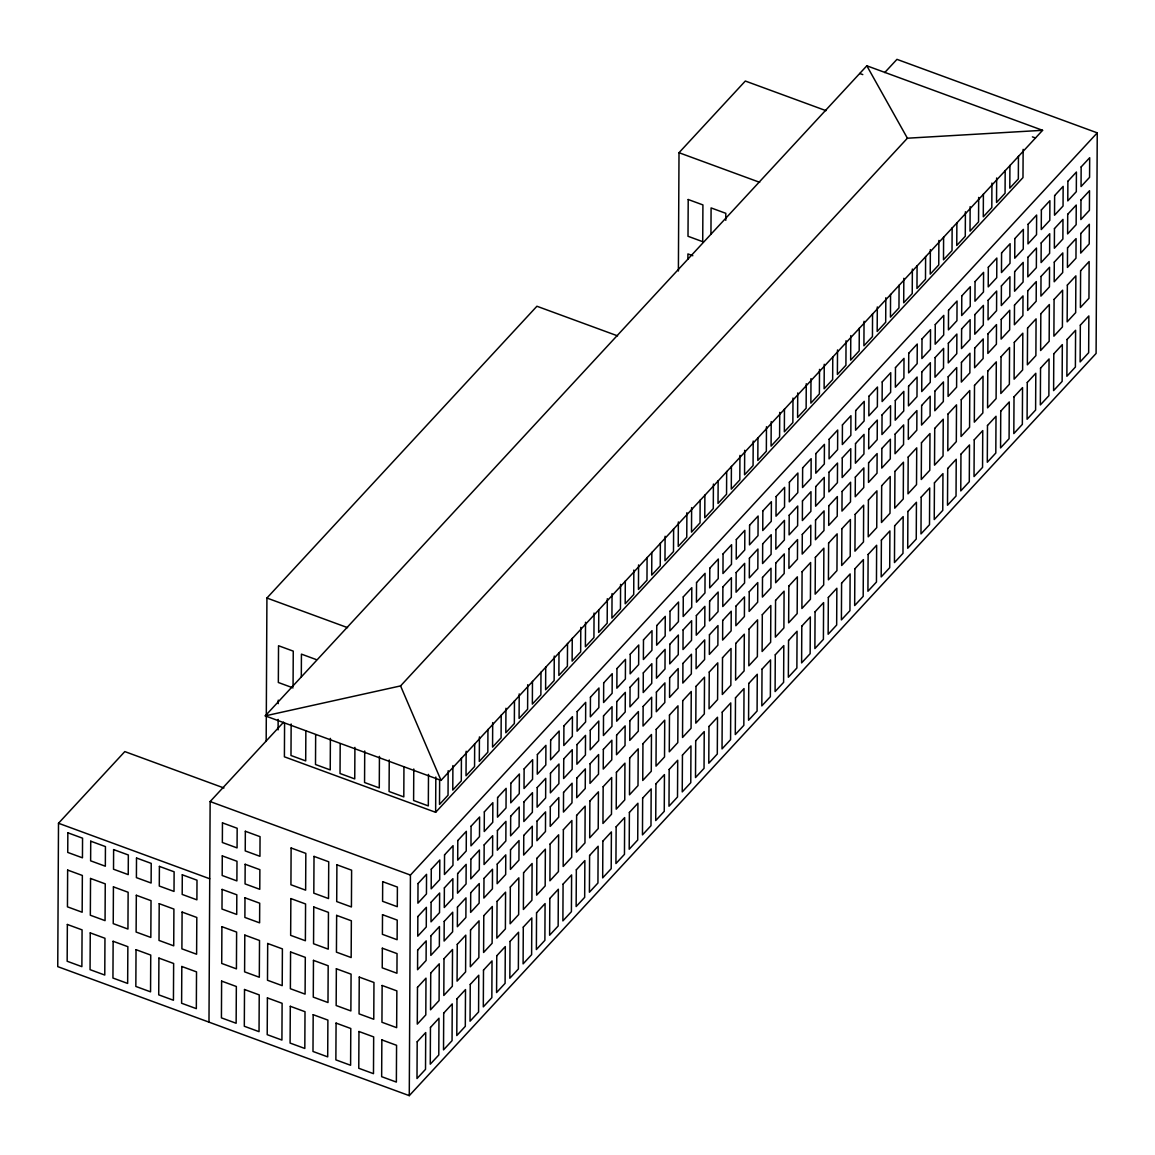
<?xml version="1.0" encoding="UTF-8"?>
<svg xmlns="http://www.w3.org/2000/svg" width="1155" height="1155" viewBox="0 0 1155 1155"><rect width="100%" height="100%" fill="white"/><g stroke="black" fill="none" stroke-linecap="round" stroke-linejoin="round"><path stroke-width="1.5" d="M223.955 787.984L124.812 751.587L58.501 823.255L57.75 966.634L409.274 1095.647L1096.095 353.444L1097.25 132.854L896.959 59.353L884.716 72.577M208.983 1022.146L210.138 801.556L283.596 722.178M266.17 741.409L266.921 598.03L536.916 306.248L617.579 335.86M278.095 729.902L278.153 719.406M278.225 703.64L278.254 700.147M284.578 723.275L284.404 756.814L435.637 812.312L1022.983 177.596L1023.142 149.37M291.147 723.983L290.988 755.5L305.7 760.9L305.858 731.144M293.067 686.142L293.255 651.131L278.528 645.732L278.341 682.49L293.052 687.904M301.311 676.888L301.426 654.134L316.138 659.534M315.661 734.739L315.503 764.509L330.229 769.909L330.388 738.392M340.191 743.748L340.032 773.504L354.744 778.903L354.917 747.386M364.72 750.995L364.561 782.513L379.273 787.912L379.432 756.395M389.249 759.99L389.076 791.507L403.802 796.907L403.947 767.151M409.274 1095.647L410.429 875.071L1097.25 132.854M413.779 768.999L413.606 800.502L428.317 805.916L428.491 774.399M435.637 812.312L435.825 777.026M439.636 779.928L439.506 804.429L448.039 795.217L448.169 770.703M452.904 765.592L452.774 790.092L461.293 780.881L461.423 758.128M466.158 751.255L466.028 775.77L474.561 766.559L474.676 743.791M479.426 736.919L479.296 761.434L487.829 752.223L487.944 729.455M492.694 722.597L492.564 747.097L501.082 737.886L501.198 715.133M505.948 708.26L505.818 732.775L514.35 723.55L514.466 700.796M519.216 693.924L519.086 718.439L527.604 709.228L527.734 684.713M532.469 681.349L532.354 704.102L540.872 694.891L540.988 672.138M545.723 667.013L545.608 689.766L554.14 680.555L554.27 656.054M558.991 652.676L558.876 675.444L567.394 666.233L567.524 643.465M572.259 638.354L572.129 661.108L580.662 651.896L580.792 627.382M585.527 622.271L585.397 646.771L593.93 637.56L594.06 613.045M598.781 609.681L598.665 632.449L607.184 623.224L607.313 598.723M612.049 593.598L611.919 618.113L620.452 608.902L620.582 584.387M625.303 581.023L625.187 603.776L633.72 594.565L633.835 570.05M638.571 564.939L638.455 589.44L646.973 580.229L647.089 557.475M651.824 552.35L651.709 575.118L660.241 565.907L660.357 543.139M665.107 536.267L664.977 560.781L673.495 551.57L673.625 528.802M678.389 270.992L679.01 152.705L745.322 81.038L825.984 110.649M678.36 521.945L678.23 546.445L686.763 537.234L686.893 512.719M687.889 259.182L687.918 253.927L692.827 255.717M691.628 507.608L691.499 532.123L700.031 522.897L700.147 500.144M704.882 495.033L704.767 517.787L713.285 508.575L713.415 484.06M710.946 234.176L711.09 207.914L725.802 213.314L725.773 220.316M718.15 480.697L718.02 503.45L726.553 494.239L726.668 471.485M731.404 466.36L731.288 489.114L739.821 479.902L739.936 455.402M744.686 450.277L744.556 474.792L753.074 465.581L753.204 441.066M757.94 437.702L757.81 460.455L766.342 451.244L766.472 426.729M771.208 421.618L771.078 446.119L779.596 436.908L779.726 412.407M784.462 409.029L784.346 431.797L792.864 422.571L792.994 398.071M797.73 392.945L797.6 417.46L806.132 408.249L806.262 383.734M810.998 378.623L810.868 403.124L819.386 393.913L819.516 369.398M824.251 364.287L824.121 388.787L832.654 379.576L832.769 356.823M837.519 349.951L837.389 374.465L845.922 365.254L846.038 340.739M850.787 335.614L850.658 360.129L859.176 350.918L859.291 328.15M864.041 321.292L863.911 345.793L872.444 336.581L872.559 313.828M877.309 306.956L877.179 331.471L885.697 322.245L885.827 297.745M890.563 294.381L890.447 317.134L898.965 307.923L899.081 285.155M903.831 278.297L903.701 302.798L912.233 293.587L912.363 269.072M917.084 265.708L916.969 288.461L925.487 279.25L925.617 256.497M930.353 249.624L930.223 274.139L938.755 264.928L938.885 240.413M943.606 237.049L943.491 259.803L952.023 250.592L952.139 227.824M956.874 222.713L956.759 245.466L965.277 236.255L965.407 211.755M970.142 206.63L970.012 231.144L978.545 221.919L978.675 197.418M983.396 194.054L983.28 216.808L991.813 207.597L991.928 183.082M996.664 177.971L996.548 202.472L1005.067 193.26L1005.182 170.507M1009.918 165.382L1009.802 188.135L1018.335 178.924L1018.45 156.17M265.26 715.869L866.827 65.792L1042.59 130.313L441.037 780.376L265.26 715.869L400.568 685.911L907.397 138.21L1042.59 130.313M859.724 73.472L862.785 74.599M1032.411 136.868L1035.486 137.979M679.01 152.705L759.672 182.317M266.921 598.03L347.568 627.641M210.138 801.556L410.429 875.071M58.501 823.255L209.734 878.767M866.827 65.792L907.397 138.21M400.568 685.911L441.037 780.376M67.351 924.476L67.163 961.249L81.875 966.648L82.077 929.876L67.351 924.476M67.64 870.062L67.452 906.834L82.164 912.233L82.352 875.461L67.64 870.062M67.842 832.784L67.741 852.419L82.453 857.818L82.554 838.183L67.842 832.784M90.249 932.879L90.061 969.651L104.773 975.051L104.961 938.279L90.249 932.879M90.538 878.464L90.335 915.236L105.062 920.636L105.249 883.864L90.538 878.464M90.725 841.187L90.624 860.822L105.336 866.221L105.437 846.586L90.725 841.187M113.132 941.282L112.945 978.04L127.656 983.439L127.859 946.681L113.132 941.282M113.421 886.867L113.233 923.639L127.945 929.039L128.133 892.266L113.421 886.867M113.623 849.589L113.522 869.224L128.234 874.624L128.335 854.989L113.623 849.589M136.03 949.684L135.842 986.442L150.554 991.842L150.742 955.084L136.03 949.684M136.319 895.269L136.117 932.042L150.829 937.441L151.031 900.669L136.319 895.269M136.507 857.992L136.406 877.627L151.117 883.026L151.218 863.391L136.507 857.992M158.914 958.087L158.726 994.845L173.438 1000.244L173.64 963.487L158.914 958.087M159.202 903.672L159.015 940.43L173.726 945.844L173.914 909.072L159.202 903.672M159.404 866.394L159.289 886.029L174.015 891.429L174.116 871.794L159.404 866.394M181.811 966.49L181.609 1003.247L196.336 1008.647L196.523 971.889L181.811 966.49M182.1 912.075L181.898 948.833L196.61 954.232L196.812 917.474L182.1 912.075M182.288 874.797L182.187 894.432L196.899 899.832L197 880.197L182.288 874.797M221.616 981.1L221.428 1017.858L236.14 1023.258L236.342 986.5L221.616 981.1M221.904 926.685L221.717 963.443L236.429 968.857L236.616 932.085L221.904 926.685M222.107 889.408L221.991 909.043L236.717 914.442L236.818 894.807L222.107 889.408M222.28 855.884L222.179 875.504L236.891 880.904L236.992 861.284L222.28 855.884M222.453 822.865L222.352 842.5L237.064 847.9L237.165 828.265L222.453 822.865M244.514 989.503L244.311 1026.261L259.038 1031.66L259.225 994.903L244.514 989.503M244.802 935.088L244.6 971.846L259.312 977.246L259.514 940.488L244.802 935.088M244.99 897.81L244.889 917.445L259.601 922.845L259.702 903.21L244.99 897.81M245.163 864.272L245.062 883.907L259.774 889.307L259.875 869.672L245.163 864.272M245.336 831.268L245.235 850.903L259.947 856.303L260.048 836.668L245.336 831.268M267.397 997.906L267.209 1034.663L281.921 1040.063L282.109 1003.305L267.397 997.906M267.686 943.491L267.498 980.249L282.21 985.648L282.398 948.89L267.686 943.491M290.295 1006.294L290.093 1043.066L304.819 1048.466L305.007 1011.708L290.295 1006.294M290.569 951.965L290.381 988.723L305.093 994.123L305.295 957.365L290.569 951.965M290.858 898.576L290.656 935.348L305.382 940.748L305.57 903.975L290.858 898.576M291.118 847.987L290.93 884.759L305.642 890.159L305.83 853.386L291.118 847.987M313.178 1014.696L312.991 1051.469L327.702 1056.868L327.89 1020.096L313.178 1014.696M313.467 960.368L313.279 997.126L327.991 1002.526L328.179 965.768L313.467 960.368M313.741 906.978L313.554 943.75L328.265 949.15L328.453 912.378L313.741 906.978M314.016 856.389L313.814 893.162L328.525 898.561L328.727 861.789L314.016 856.389M336.076 1023.099L335.874 1059.871L350.6 1065.271L350.788 1028.499L336.076 1023.099M336.35 968.771L336.163 1005.529L350.875 1010.928L351.077 974.17L336.35 968.771M336.639 915.381L336.437 952.153L351.163 957.553L351.351 920.78L336.639 915.381M336.899 864.792L336.711 901.564L351.423 906.964L351.611 870.191L336.899 864.792M358.96 1031.502L358.772 1068.274L373.484 1073.674L373.671 1036.901L358.96 1031.502M359.248 977.087L359.061 1013.859L373.772 1019.259L373.96 982.486L359.248 977.087M381.857 1039.904L381.655 1076.677L396.367 1082.076L396.569 1045.304L381.857 1039.904M382.132 985.489L381.944 1022.262L396.656 1027.661L396.858 990.889L382.132 985.489M382.334 948.212L382.233 967.847L396.945 973.246L397.046 953.611L382.334 948.212M382.507 914.688L382.406 934.323L397.118 939.722L397.219 920.087L382.507 914.688M382.68 881.669L382.579 901.304L397.291 906.704L397.392 887.069L382.68 881.669M417.186 1041.781L416.998 1078.539L425.516 1069.328L425.719 1032.556L417.186 1041.781M417.475 987.366L417.287 1024.124L425.805 1014.913L425.993 978.155L417.475 987.366M417.662 950.089L417.561 969.724L426.094 960.498L426.195 940.877L417.662 950.089M417.85 916.55L417.749 936.185L426.267 926.974L426.368 907.339L417.85 916.55M418.023 883.546L417.908 903.167L426.44 893.956L426.542 874.321L418.023 883.546M430.454 1027.445L430.266 1064.203L438.785 1054.991L438.972 1018.234L430.454 1027.445M430.743 973.03L430.541 1009.802L439.073 1000.577L439.261 963.819L430.743 973.03M430.931 935.752L430.829 955.387L439.362 946.176L439.463 926.541L430.931 935.752M431.104 902.228L431.003 921.849L439.535 912.638L439.636 893.003L431.104 902.228M431.277 869.21L431.176 888.845L439.709 879.634L439.81 859.999L431.277 869.21M443.708 1013.108L443.52 1049.881L452.053 1040.655L452.24 1003.897L443.708 1013.108M443.996 958.693L443.809 995.466L452.327 986.255L452.529 949.482L443.996 958.693M444.199 921.416L444.098 941.051L452.616 931.84L452.717 912.205L444.199 921.416M444.372 887.892L444.271 907.527L452.789 898.316L452.89 878.681L444.372 887.892M444.545 854.873L444.444 874.508L452.962 865.297L453.063 845.662L444.545 854.873M456.976 998.772L456.788 1035.544L465.306 1026.333L465.508 989.561L456.976 998.772M457.265 944.371L457.062 981.129L465.595 971.918L465.783 935.146L457.265 944.371M457.452 907.094L457.351 926.714L465.884 917.503L465.985 897.868L457.452 907.094M457.64 873.555L457.524 893.19L466.057 883.979L466.158 864.344L457.64 873.555M457.799 840.537L457.698 860.172L466.23 850.961L466.331 831.326L457.799 840.537M470.244 984.45L470.042 1021.208L478.574 1011.997L478.762 975.239L470.244 984.45M470.518 930.035L470.33 966.793L478.863 957.582L479.051 920.824L470.518 930.035M470.72 892.757L470.619 912.392L479.137 903.167L479.253 883.546L470.72 892.757M470.894 859.219L470.792 878.854L479.325 869.643L479.426 850.008L470.894 859.219M471.067 826.215L470.966 845.85L479.498 836.624L479.599 817.004L471.067 826.215M483.497 970.113L483.31 1006.871L491.842 997.66L492.03 960.902L483.497 970.113M483.786 915.698L483.599 952.471L492.117 943.26L492.319 906.487L483.786 915.698M483.988 878.421L483.873 898.056L492.405 888.845L492.506 869.21L483.988 878.421M484.162 844.897L484.06 864.532L492.579 855.306L492.68 835.686L484.162 844.897M484.335 811.878L484.234 831.513L492.752 822.302L492.853 802.667L484.335 811.878M496.766 955.777L496.578 992.549L505.096 983.338L505.298 946.566L496.766 955.777M497.054 901.376L496.852 938.134L505.385 928.923L505.572 892.151L497.054 901.376M497.242 864.084L497.141 883.719L505.673 874.508L505.775 854.873L497.242 864.084M497.415 830.561L497.314 850.196L505.847 840.984L505.948 821.349L497.415 830.561M497.588 797.542L497.487 817.177L506.02 807.966L506.121 788.331L497.588 797.542M510.034 941.455L509.831 978.213L518.364 969.002L518.552 932.229L510.034 941.455M510.308 887.04L510.12 923.798L518.653 914.587L518.84 877.829L510.308 887.04M510.51 849.762L510.409 869.397L518.927 860.172L519.028 840.551L510.51 849.762M510.683 816.224L510.582 835.859L519.1 826.648L519.216 807.013L510.683 816.224M510.856 783.22L510.755 802.841L519.274 793.629L519.389 773.994L510.856 783.22M523.287 927.119L523.1 963.876L531.618 954.665L531.82 917.907L523.287 927.119M523.576 872.704L523.388 909.476L531.906 900.25L532.109 863.492L523.576 872.704M523.764 835.426L523.663 855.061L532.195 845.85L532.296 826.215L523.764 835.426M523.951 801.902L523.85 821.523L532.368 812.312L532.469 792.677L523.951 801.902M524.125 768.883L524.024 788.519L532.542 779.307L532.643 759.672L524.125 768.883M536.555 912.782L536.368 949.554L544.886 940.329L545.073 903.571L536.555 912.782M536.844 858.367L536.642 895.139L545.174 885.928L545.362 849.156L536.844 858.367M537.032 821.09L536.931 840.725L545.463 831.513L545.564 811.878L537.032 821.09M537.205 787.566L537.104 807.201L545.636 797.99L545.738 778.355L537.205 787.566M537.378 754.547L537.277 774.182L545.81 764.971L545.911 745.336L537.378 754.547M549.823 898.446L549.621 935.218L558.154 926.007L558.341 889.235L549.823 898.446M550.098 844.045L549.91 880.803L558.428 871.592L558.63 834.82L550.098 844.045M550.3 806.767L550.199 826.388L558.717 817.177L558.818 797.542L550.3 806.767M550.473 773.229L550.372 792.864L558.89 783.653L558.991 764.018L550.473 773.229M550.646 740.211L550.545 759.846L559.063 750.635L559.164 731L550.646 740.211M563.077 884.124L562.889 920.882L571.407 911.67L571.61 874.913L563.077 884.124M563.366 829.709L563.178 866.467L571.696 857.255L571.884 820.498L563.366 829.709M563.553 792.431L563.452 812.066L571.985 802.841L572.086 783.22L563.553 792.431M563.741 758.893L563.626 778.528L572.158 769.317L572.259 749.682L563.741 758.893M563.914 725.889L563.799 745.524L572.331 736.298L572.432 716.678L563.914 725.889M576.345 869.787L576.143 906.545L584.675 897.334L584.863 860.576L576.345 869.787M576.619 815.372L576.432 852.145L584.964 842.933L585.152 806.161L576.619 815.372M576.821 778.095L576.72 797.73L585.239 788.519L585.354 768.883L576.821 778.095M576.995 744.571L576.894 764.206L585.426 754.98L585.527 735.36L576.995 744.571M577.168 711.552L577.067 731.187L585.599 721.976L585.701 702.341L577.168 711.552M589.599 855.451L589.411 892.223L597.944 883.012L598.131 846.24L589.599 855.451M589.887 801.05L589.7 837.808L598.218 828.597L598.42 791.825L589.887 801.05M590.09 763.758L589.988 783.393L598.507 774.182L598.608 754.547L590.09 763.758M590.263 730.234L590.162 749.869L598.68 740.658L598.781 721.023L590.263 730.234M590.436 697.216L590.335 716.851L598.853 707.64L598.954 688.005L590.436 697.216M602.867 841.129L602.679 877.887L611.197 868.675L611.399 831.903L602.867 841.129M603.155 786.714L602.953 823.472L611.486 814.261L611.674 777.503L603.155 786.714M603.343 749.436L603.242 769.071L611.775 759.846L611.876 740.225L603.343 749.436M603.516 715.898L603.415 735.533L611.948 726.322L612.049 706.687L603.516 715.898M603.69 682.894L603.589 702.514L612.121 693.303L612.222 673.668L603.69 682.894M616.135 826.792L615.933 863.55L624.465 854.339L624.653 817.581L616.135 826.792M616.409 772.377L616.221 809.15L624.754 799.924L624.942 763.166L616.409 772.377M616.611 735.1L616.51 754.735L625.028 745.524L625.129 725.889L616.611 735.1M616.784 701.576L616.683 721.196L625.202 711.985L625.317 692.35L616.784 701.576M616.958 668.557L616.857 688.192L625.375 678.981L625.49 659.346L616.958 668.557M629.388 812.456L629.201 849.228L637.719 840.003L637.921 803.245L629.388 812.456M629.677 758.041L629.489 794.813L638.008 785.602L638.21 748.83L629.677 758.041M629.879 720.763L629.764 740.398L638.296 731.187L638.397 711.552L629.879 720.763M630.053 687.239L629.951 706.874L638.47 697.663L638.571 678.028L630.053 687.239M630.226 654.221L630.125 673.856L638.643 664.645L638.744 645.01L630.226 654.221M642.656 798.119L642.469 834.892L650.987 825.681L651.175 788.908L642.656 798.119M642.945 743.719L642.743 780.477L651.276 771.266L651.463 734.508L642.945 743.719M643.133 706.441L643.032 726.062L651.564 716.851L651.665 697.216L643.133 706.441M643.306 672.903L643.205 692.538L651.738 683.327L651.839 663.692L643.306 672.903M643.479 639.884L643.378 659.519L651.911 650.308L652.012 630.673L643.479 639.884M655.925 783.797L655.722 820.555L664.255 811.344L664.443 774.586L655.925 783.797M656.199 729.383L656.011 766.14L664.529 756.929L664.731 720.171L656.199 729.383M656.401 692.105L656.3 711.74L664.818 702.514L664.919 682.894L656.401 692.105M656.574 658.567L656.473 678.202L664.991 668.99L665.092 649.355L656.574 658.567M656.747 625.562L656.646 645.197L665.165 635.972L665.266 616.351L656.747 625.562M669.178 769.461L668.99 806.219L677.509 797.008L677.711 760.25L669.178 769.461M669.467 715.046L669.279 751.818L677.797 742.607L677.985 705.835L669.467 715.046M669.655 677.768L669.553 697.403L678.086 688.192L678.187 668.557L669.655 677.768M669.842 644.245L669.727 663.88L678.259 654.654L678.36 635.033L669.842 644.245M670.015 611.226L669.9 630.861L678.433 621.65L678.534 602.015L670.015 611.226M682.446 755.125L682.244 791.897L690.777 782.686L690.964 745.913L682.446 755.125M682.735 700.724L682.533 737.482L691.065 728.271L691.253 691.499L682.735 700.724M682.923 663.432L682.822 683.067L691.34 673.856L691.455 654.221L682.923 663.432M683.096 629.908L682.995 649.543L691.527 640.332L691.628 620.697L683.096 629.908M683.269 596.89L683.168 616.525L691.701 607.313L691.802 587.678L683.269 596.89M688.207 199.512L688.005 236.27L702.716 241.684L702.919 204.911L688.207 199.512M695.7 740.803L695.512 777.56L704.045 768.349L704.232 731.577L695.7 740.803M695.989 686.388L695.801 723.146L704.319 713.934L704.521 677.177L695.989 686.388M696.191 649.11L696.09 668.745L704.608 659.519L704.709 639.899L696.191 649.11M696.364 615.572L696.263 635.207L704.781 625.996L704.882 606.361L696.364 615.572M696.537 582.568L696.436 602.188L704.954 592.977L705.055 573.342L696.537 582.568M708.968 726.466L708.78 763.224L717.298 754.013L717.5 717.255L708.968 726.466M709.257 672.051L709.055 708.823L717.587 699.598L717.775 662.84L709.257 672.051M709.444 634.774L709.343 654.409L717.876 645.197L717.977 625.562L709.444 634.774M709.618 601.25L709.517 620.87L718.049 611.659L718.15 592.024L709.618 601.25M709.791 568.231L709.69 587.866L718.222 578.655L718.323 559.02L709.791 568.231M722.236 712.13L722.034 748.902L730.566 739.676L730.754 702.919L722.236 712.13M722.51 657.715L722.323 694.487L730.855 685.276L731.043 648.504L722.51 657.715M722.712 620.437L722.611 640.072L731.129 630.861L731.231 611.226L722.712 620.437M722.886 586.913L722.785 606.548L731.317 597.337L731.418 577.702L722.886 586.913M723.059 553.895L722.958 573.53L731.476 564.319L731.591 544.684L723.059 553.895M735.49 697.793L735.302 734.566L743.834 725.354L744.022 688.582L735.49 697.793M735.778 643.393L735.591 680.151L744.109 670.94L744.311 634.182L735.778 643.393M735.98 606.115L735.865 625.736L744.398 616.525L744.499 596.89L735.98 606.115M736.154 572.577L736.053 592.212L744.571 583.001L744.672 563.366L736.154 572.577M736.327 539.558L736.226 559.193L744.744 549.982L744.845 530.347L736.327 539.558M748.758 683.471L748.57 720.229L757.088 711.018L757.276 674.26L748.758 683.471M749.046 629.056L748.844 665.814L757.377 656.603L757.565 619.845L749.046 629.056M749.234 591.779L749.133 611.414L757.666 602.203L757.767 582.568L749.234 591.779M749.407 558.24L749.306 577.875L757.839 568.664L757.94 549.029L749.407 558.24M749.581 525.236L749.48 544.871L758.012 535.646L758.113 516.025L749.581 525.236M762.026 669.135L761.824 705.893L770.356 696.682L770.544 659.924L762.026 669.135M762.3 614.72L762.112 651.492L770.645 642.281L770.833 605.509L762.3 614.72M762.502 577.442L762.401 597.077L770.919 587.866L771.02 568.231L762.502 577.442M762.675 543.918L762.574 563.553L771.092 554.328L771.208 534.707L762.675 543.918M762.849 510.9L762.748 530.535L771.266 521.324L771.381 501.689L762.849 510.9M775.279 654.798L775.092 691.571L783.61 682.36L783.812 645.587L775.279 654.798M775.568 600.398L775.38 637.156L783.899 627.945L784.086 591.172L775.568 600.398M775.756 563.106L775.655 582.741L784.187 573.53L784.288 553.895L775.756 563.106M775.943 529.582L775.828 549.217L784.361 540.006L784.462 520.371L775.943 529.582M776.117 496.563L776.001 516.198L784.534 506.987L784.635 487.352L776.117 496.563M788.547 640.476L788.345 677.234L796.878 668.023L797.066 631.251L788.547 640.476M788.836 586.061L788.634 622.819L797.167 613.608L797.354 576.85L788.836 586.061M789.024 548.784L788.923 568.419L797.455 559.193L797.556 539.573L789.024 548.784M789.197 515.245L789.096 534.881L797.629 525.669L797.73 506.034L789.197 515.245M789.37 482.241L789.269 501.862L797.802 492.651L797.903 473.016L789.37 482.241M801.801 626.14L801.613 662.898L810.146 653.687L810.334 616.929L801.801 626.14M802.09 571.725L801.902 608.497L810.42 599.272L810.622 562.514L802.09 571.725M802.292 534.447L802.191 554.082L810.709 544.871L810.81 525.236L802.292 534.447M802.465 500.923L802.364 520.544L810.882 511.333L810.983 491.698L802.465 500.923M802.638 467.905L802.537 487.54L811.055 478.329L811.157 458.694L802.638 467.905M815.069 611.803L814.881 648.576L823.4 639.35L823.602 602.592L815.069 611.803M815.358 557.389L815.156 594.161L823.688 584.95L823.876 548.177L815.358 557.389M815.546 520.111L815.444 539.746L823.977 530.535L824.078 510.9L815.546 520.111M815.733 486.587L815.618 506.222L824.15 497.011L824.251 477.376L815.733 486.587M815.892 453.569L815.791 473.204L824.324 463.992L824.425 444.357L815.892 453.569M828.337 597.467L828.135 634.239L836.668 625.028L836.855 588.256L828.337 597.467M828.611 543.067L828.424 579.824L836.956 570.613L837.144 533.855L828.611 543.067M828.814 505.789L828.713 525.41L837.231 516.198L837.346 496.563L828.814 505.789M828.987 472.251L828.886 491.886L837.418 482.675L837.519 463.04L828.987 472.251M829.16 439.232L829.059 458.867L837.592 449.656L837.693 430.021L829.16 439.232M841.591 583.145L841.403 619.903L849.936 610.692L850.123 573.934L841.591 583.145M841.88 528.73L841.692 565.488L850.21 556.277L850.412 519.519L841.88 528.73M842.082 491.452L841.966 511.088L850.499 501.876L850.6 482.241L842.082 491.452M842.255 457.929L842.154 477.549L850.672 468.338L850.773 448.703L842.255 457.929M842.428 424.91L842.327 444.545L850.845 435.32L850.946 415.699L842.428 424.91M854.859 568.809L854.671 605.567L863.189 596.355L863.391 559.598L854.859 568.809M855.148 514.394L854.945 551.166L863.478 541.955L863.666 505.183L855.148 514.394M855.335 477.116L855.234 496.751L863.767 487.54L863.868 467.905L855.335 477.116M855.509 443.592L855.407 463.227L863.94 454.002L864.041 434.381L855.509 443.592M855.682 410.574L855.581 430.209L864.113 420.998L864.214 401.363L855.682 410.574M868.127 554.472L867.925 591.245L876.457 582.033L876.645 545.261L868.127 554.472M868.401 500.072L868.214 536.83L876.746 527.618L876.934 490.846L868.401 500.072M868.603 462.78L868.502 482.415L877.02 473.204L877.121 453.569L868.603 462.78M868.777 429.256L868.675 448.891L877.194 439.68L877.309 420.045L868.777 429.256M868.95 396.237L868.849 415.872L877.367 406.661L877.482 387.026L868.95 396.237M881.381 540.15L881.193 576.908L889.711 567.697L889.913 530.925L881.381 540.15M881.669 485.735L881.482 522.493L890 513.282L890.202 476.524L881.669 485.735M881.857 448.458L881.756 468.093L890.288 458.867L890.39 439.247L881.857 448.458M882.045 414.919L881.944 434.554L890.462 425.343L890.563 405.708L882.045 414.919M882.218 381.915L882.117 401.536L890.635 392.325L890.736 372.69L882.218 381.915M894.649 525.814L894.461 562.572L902.979 553.361L903.167 516.603L894.649 525.814M894.937 471.399L894.735 508.171L903.268 498.946L903.455 462.188L894.937 471.399M895.125 434.121L895.024 453.756L903.557 444.545L903.658 424.91L895.125 434.121M895.298 400.597L895.197 420.218L903.73 411.007L903.831 391.372L895.298 400.597M895.472 367.579L895.37 387.214L903.903 378.003L904.004 358.368L895.472 367.579M907.902 511.477L907.715 548.25L916.247 539.024L916.435 502.266L907.902 511.477M908.191 457.062L908.003 493.835L916.521 484.624L916.724 447.851L908.191 457.062M908.393 419.785L908.292 439.42L916.81 430.209L916.911 410.574L908.393 419.785M908.566 386.261L908.465 405.896L916.983 396.685L917.084 377.05L908.566 386.261M908.74 353.242L908.639 372.877L917.157 363.666L917.258 344.031L908.74 353.242M921.17 497.141L920.983 533.913L929.501 524.702L929.703 487.93L921.17 497.141M921.459 442.74L921.271 479.498L929.789 470.287L929.977 433.529L921.459 442.74M921.647 405.463L921.546 425.083L930.078 415.872L930.179 396.237L921.647 405.463M921.834 371.924L921.719 391.559L930.251 382.348L930.353 362.713L921.834 371.924M922.008 338.92L921.892 358.541L930.425 349.33L930.526 329.695L922.008 338.92M934.438 482.819L934.236 519.577L942.769 510.366L942.956 473.608L934.438 482.819M934.713 428.404L934.525 465.162L943.058 455.951L943.245 419.193L934.713 428.404M934.915 391.126L934.814 410.761L943.332 401.55L943.447 381.915L934.915 391.126M935.088 357.602L934.987 377.223L943.519 368.012L943.621 348.377L935.088 357.602M935.261 324.584L935.16 344.219L943.693 334.993L943.794 315.373L935.261 324.584M947.692 468.482L947.504 505.24L956.037 496.029L956.225 459.271L947.692 468.482M947.981 414.068L947.793 450.84L956.311 441.629L956.513 404.856L947.981 414.068M948.183 376.79L948.082 396.425L956.6 387.214L956.701 367.579L948.183 376.79M948.356 343.266L948.255 362.901L956.773 353.675L956.874 334.055L948.356 343.266M948.529 310.247L948.428 329.882L956.946 320.671L957.047 301.036L948.529 310.247M960.96 454.146L960.772 490.918L969.29 481.707L969.493 444.935L960.96 454.146M961.249 399.745L961.047 436.503L969.579 427.292L969.767 390.52L961.249 399.745M961.436 362.453L961.335 382.088L969.868 372.877L969.969 353.242L961.436 362.453M961.61 328.93L961.509 348.565L970.041 339.353L970.142 319.718L961.61 328.93M961.783 295.911L961.682 315.546L970.214 306.335L970.316 286.7L961.783 295.911M974.228 439.824L974.026 476.582L982.558 467.371L982.746 430.598L974.228 439.824M974.502 385.409L974.315 422.167L982.847 412.956L983.035 376.198L974.502 385.409M974.705 348.131L974.603 367.766L983.122 358.541L983.223 338.92L974.705 348.131M974.878 314.593L974.777 334.228L983.295 325.017L983.41 305.382L974.878 314.593M975.051 281.589L974.95 301.21L983.468 291.998L983.584 272.363L975.051 281.589M987.482 425.488L987.294 462.245L995.812 453.034L996.014 416.276L987.482 425.488M987.77 371.073L987.583 407.845L996.101 398.619L996.303 361.861L987.77 371.073M987.973 333.795L987.857 353.43L996.39 344.219L996.491 324.584L987.973 333.795M988.146 300.271L988.045 319.892L996.563 310.681L996.664 291.046L988.146 300.271M988.319 267.253L988.218 286.888L996.736 277.676L996.837 258.041L988.319 267.253M1000.75 411.151L1000.562 447.923L1009.08 438.698L1009.268 401.94L1000.75 411.151M1001.039 356.736L1000.836 393.509L1009.369 384.297L1009.557 347.525L1001.039 356.736M1001.226 319.459L1001.125 339.094L1009.658 329.882L1009.759 310.247L1001.226 319.459M1001.399 285.935L1001.298 305.57L1009.831 296.359L1009.932 276.724L1001.399 285.935M1001.573 252.916L1001.472 272.551L1010.004 263.34L1010.105 243.705L1001.573 252.916M1014.018 396.815L1013.816 433.587L1022.348 424.376L1022.536 387.604L1014.018 396.815M1014.292 342.414L1014.104 379.172L1022.623 369.961L1022.825 333.203L1014.292 342.414M1014.494 305.137L1014.393 324.757L1022.911 315.546L1023.012 295.911L1014.494 305.137M1014.668 271.598L1014.566 291.233L1023.085 282.022L1023.186 262.387L1014.668 271.598M1014.841 238.594L1014.74 258.215L1023.258 249.004L1023.359 229.369L1014.841 238.594M1027.271 382.493L1027.084 419.251L1035.602 410.039L1035.804 373.282L1027.271 382.493M1027.56 328.078L1027.373 364.836L1035.891 355.625L1036.078 318.867L1027.56 328.078M1027.748 290.8L1027.647 310.435L1036.179 301.224L1036.28 281.589L1027.748 290.8M1027.936 257.276L1027.82 276.897L1036.353 267.686L1036.454 248.051L1027.936 257.276M1028.109 224.258L1027.993 243.893L1036.526 234.667L1036.627 215.047L1028.109 224.258M1040.54 368.156L1040.337 404.929L1048.87 395.703L1049.058 358.945L1040.54 368.156M1040.828 313.741L1040.626 350.514L1049.159 341.303L1049.346 304.53L1040.828 313.741M1041.016 276.464L1040.915 296.099L1049.433 286.888L1049.549 267.253L1041.016 276.464M1041.189 242.94L1041.088 262.575L1049.621 253.349L1049.722 233.729L1041.189 242.94M1041.362 209.921L1041.261 229.556L1049.794 220.345L1049.895 200.71L1041.362 209.921M1053.793 353.82L1053.605 390.592L1062.138 381.381L1062.326 344.609L1053.793 353.82M1054.082 299.419L1053.894 336.177L1062.412 326.966L1062.614 290.194L1054.082 299.419M1054.284 262.127L1054.183 281.762L1062.701 272.551L1062.802 252.916L1054.284 262.127M1054.457 228.603L1054.356 248.238L1062.874 239.027L1062.975 219.392L1054.457 228.603M1054.63 195.585L1054.529 215.22L1063.048 206.009L1063.149 186.374L1054.63 195.585M1067.061 339.498L1066.874 376.256L1075.392 367.045L1075.594 330.272L1067.061 339.498M1067.35 285.083L1067.148 321.841L1075.68 312.63L1075.868 275.872L1067.35 285.083M1067.538 247.805L1067.437 267.44L1075.969 258.215L1076.07 238.594L1067.538 247.805M1067.711 214.267L1067.61 233.902L1076.142 224.691L1076.243 205.056L1067.711 214.267M1067.884 181.263L1067.783 200.883L1076.316 191.672L1076.417 172.037L1067.884 181.263M1080.329 325.161L1080.127 361.919L1088.66 352.708L1088.847 315.95L1080.329 325.161M1080.604 270.746L1080.416 307.519L1088.948 298.293L1089.136 261.535L1080.604 270.746M1080.806 233.469L1080.705 253.104L1089.223 243.893L1089.324 224.258L1080.806 233.469M1080.979 199.945L1080.878 219.566L1089.41 210.354L1089.512 190.719L1080.979 199.945M1081.152 166.926L1081.051 186.561L1089.569 177.35L1089.685 157.715L1081.152 166.926"/></g></svg>
